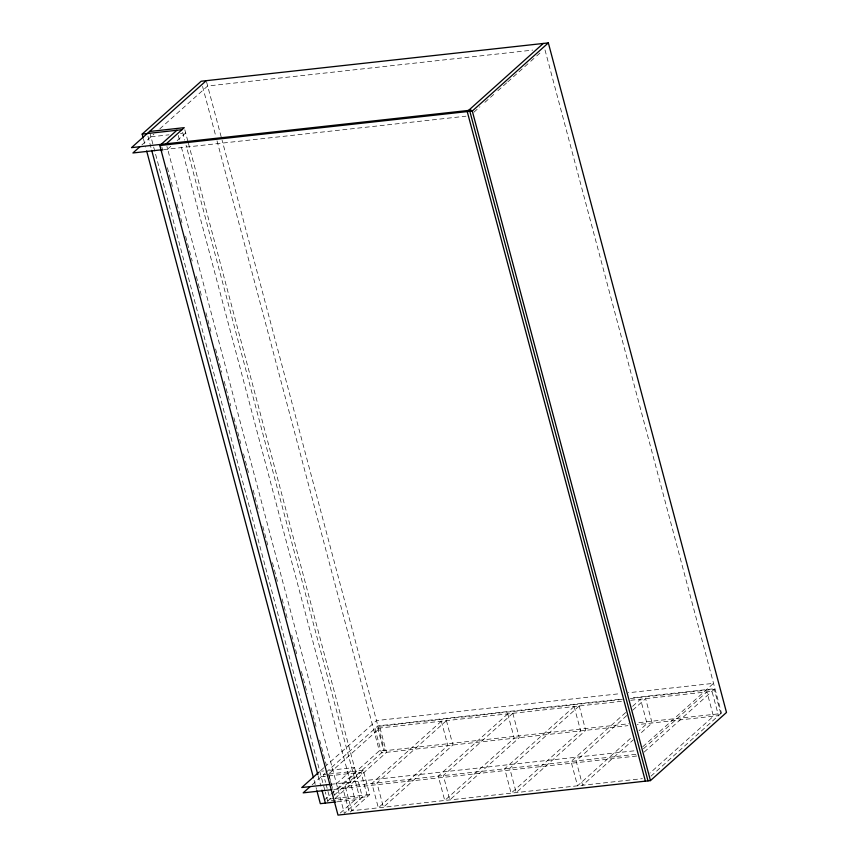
<?xml version="1.0" encoding="UTF-8"?>
<svg xmlns="http://www.w3.org/2000/svg" width="858" height="858" viewBox="0 0 858 858"><rect width="100%" height="100%" fill="white"/><g stroke="black" fill="none" stroke-linecap="round" stroke-linejoin="round"><path stroke-width="0.64" stroke-dasharray="4.29 3.22" d="M141.892 144.938L153.936 134.138M159.824 128.861L207.657 86.004L532.711 50.107M167.632 149.131L171.428 145.731M177.123 140.637L185.66 132.979L180.523 133.548M473.948 112.173L479.922 106.821M484.909 102.349L493.876 94.316M497.865 90.744L506.831 82.711M507.829 81.821L523.766 67.535M524.764 66.645L529.751 62.173M530.748 61.283L535.724 56.821M536.722 55.931L540.712 52.359M323.766 767.813L319.702 771.46L323.648 770.945M324.678 766.988L376.501 720.57L620.291 693.639M312.151 784.813L325.182 773.133M326.094 772.318L377.917 725.889L621.707 698.97M329.558 773.197L380.03 727.981L386.508 752.327L335.049 798.433M336.475 783.697L354.504 767.535L328.796 770.377M324.26 800.139L330.158 794.851M331.145 793.972L379.333 750.804L384.395 750.246L222.093 140.251M337.902 789.017L355.92 772.865M327.359 801.34L333.258 796.052M334.245 795.173L384.395 750.246M350.203 812.118L369.755 794.594L363.277 770.248L342.964 788.459L349.099 811.529M340.294 813.041L355.04 799.828L180.684 144.519M625.654 712.548L571.053 761.464L577.541 785.81L632.131 736.893M632.603 706.316L640.551 699.206L647.029 723.551L639.081 730.673M626.748 715.551L576.126 760.907L582.603 785.252L633.225 739.896M632.7 710.21L645.613 698.648L652.091 722.994L640.175 733.665M642.792 746.728L713.534 683.343L628.281 692.76M643.414 748.798L706.938 691.87L713.427 716.215L649.892 773.144M644.208 752.058L714.961 688.674L631.027 697.94M650.975 776.147L721.439 713.019L723.97 712.741M150.944 136.819L168.951 134.824M163.556 149.582L465.969 116.184M622.382 699.409L377.263 726.479L383.74 750.825L628.86 723.755M630.373 698.53L714.296 689.253L720.784 713.609L636.851 722.876M621.417 701.318L374.967 728.539L381.445 752.884L627.895 725.664M630.748 700.289L712.011 691.312L718.489 715.658L637.226 724.635M363.277 770.248L323.498 774.645L325.547 782.335M321.203 776.705L360.993 772.307L367.471 796.653L336.69 800.053M331.07 784.287L634.813 750.75M635.885 754.311L345.259 786.4L351.737 810.756L642.363 778.656M333.816 789.467L637.569 755.919M333.955 798.551L329.976 798.991L325.89 783.611M335.285 798.401L369.755 794.594M335.639 800.171L327.692 801.05L325.279 791.977M336.969 801.822L360.113 799.27L186.089 145.249M545.002 49.936L721.439 713.019M206.585 81.982L221.739 138.964M202.552 86.422L215.648 135.639M217.02 140.819L379.333 750.804M184.813 129.783L188.041 141.902M188.385 143.2L362.398 797.211L344.38 813.363L166.913 146.396M182.647 132.304L184.706 140.069M178.271 135.446L180.341 143.222M161.84 146.954L163.224 152.134M167.364 167.675L172.876 188.395M177.005 203.936L182.518 224.657M185.618 236.315L192.171 260.929M196.31 276.469L201.823 297.19M205.952 312.73L211.465 333.451M215.605 348.991L221.804 372.297M224.217 381.37L230.77 405.973M233.869 417.631L240.755 443.532M243.511 453.893L249.024 474.613M253.164 490.154L259.019 512.172M262.816 526.415L268.329 547.136M272.458 562.676L277.971 583.397M282.11 598.938L287.623 619.658M291.763 635.199L297.276 655.93M301.405 671.471L307.261 693.479M311.057 707.732L316.57 728.453M319.669 740.111L326.222 764.714M329.322 776.372L334.834 797.093M328.56 774.088L332.657 789.467M149.818 132.55L153.325 145.731M153.668 147.029L324.957 790.797M147.93 136.132L151.373 149.088M318.157 775.911L320.913 786.271M143.554 139.286L145.624 147.05M314.125 780.351L316.538 789.414M441.355 721.203L371.868 783.461L378.346 807.807L447.844 745.548L441.355 721.203M446.428 720.645L376.93 782.904L383.408 807.249L452.906 744.991L446.428 720.645M507.754 713.867L438.266 776.136L444.744 800.482L514.232 738.223L507.754 713.867M512.816 713.309L443.329 775.568L449.806 799.924L519.294 737.655L512.816 713.309M574.152 706.542L504.665 768.8L511.143 793.146L580.63 730.887L574.152 706.542M579.214 705.984L509.727 768.242L516.205 792.588L585.692 730.33L579.214 705.984"/><path stroke-width="1.29" d="M143.211 137.988L142.171 134.105L201.169 81.242L548.337 42.9L726.501 712.462L650.45 780.598L337.998 815.1L159.845 145.538L176.887 130.266M206.242 80.684L131.499 147.64L471.149 110.135L469.841 111.304L647.994 780.866M139.897 146.718L132.915 152.971L162.226 149.732M166.216 143.812L184.245 127.66L149.528 131.488M543.275 43.458L467.235 111.594L645.388 781.155M159.845 145.538L472.297 111.036L548.337 42.9M318.704 772.35L301.759 787.526L329.74 784.437M310.156 786.604L303.185 792.856L331.156 789.768M142.171 134.105L181.95 129.708M335.682 801.973L320.334 803.667L316.881 790.711M472.297 111.036L650.45 780.598M151.716 150.386L317.814 774.613M321.943 790.154L325.397 803.099M146.654 150.944L313.438 777.766"/></g></svg>
